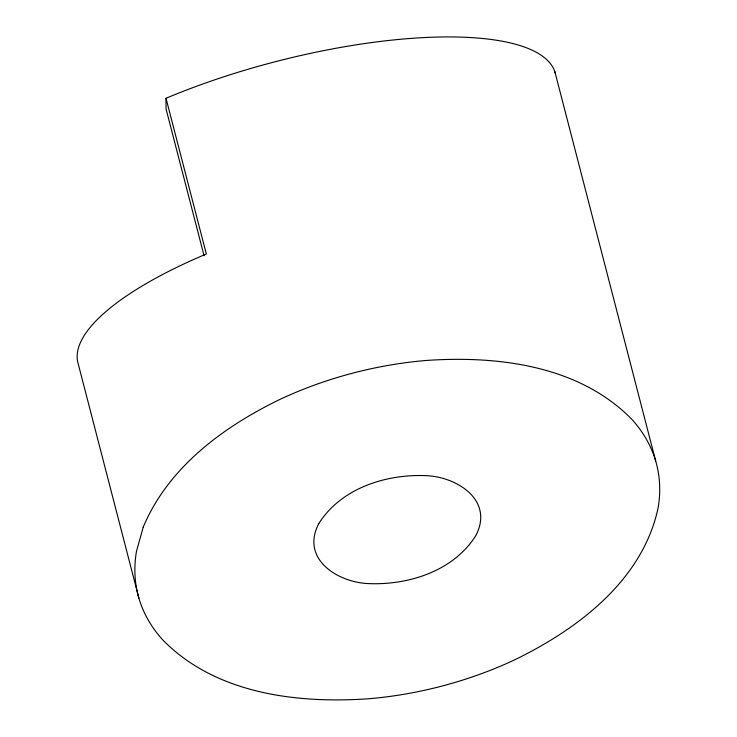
<?xml version="1.0" encoding="UTF-8"?>
<svg xmlns="http://www.w3.org/2000/svg" width="737" height="737" viewBox="0 0 737 737"><rect width="100%" height="100%" fill="white"/><g stroke="black" fill="none" stroke-linecap="round" stroke-linejoin="round"><path stroke-width="1.11" d="M554.887 71.793L655.7 461.076M555.458 73.829A267.384 81.457 -14.5 0 0 166.009 98.279L206.332 253.998A267.384 81.457 -14.5 0 0 78.408 364.603L138.897 598.168M204.066 255.739L166.046 108.919L166.009 98.279M143.236 527.102L136.465 551.396A291.355 169.602 -14.1 0 0 162.26 639.384C214.909 693.72 296.412 703.743 368.408 698.777A256.476 149.298 -14.1 0 0 514.011 660.149C577.504 629.416 642.553 580.618 658.123 507.848A291.355 169.602 -14.1 0 0 632.337 419.85C579.687 365.524 498.175 355.492 426.189 360.467A256.476 149.298 -14.1 0 0 280.585 399.095C223.707 426.548 168.322 467.147 143.236 527.102M318.752 523.657C300.401 558.858 337.426 582.497 368.776 583.603C408.842 585.252 453.605 570.945 475.844 535.578C494.195 500.377 457.17 476.747 425.82 475.641C385.755 473.992 340.991 488.299 318.752 523.657"/></g></svg>
